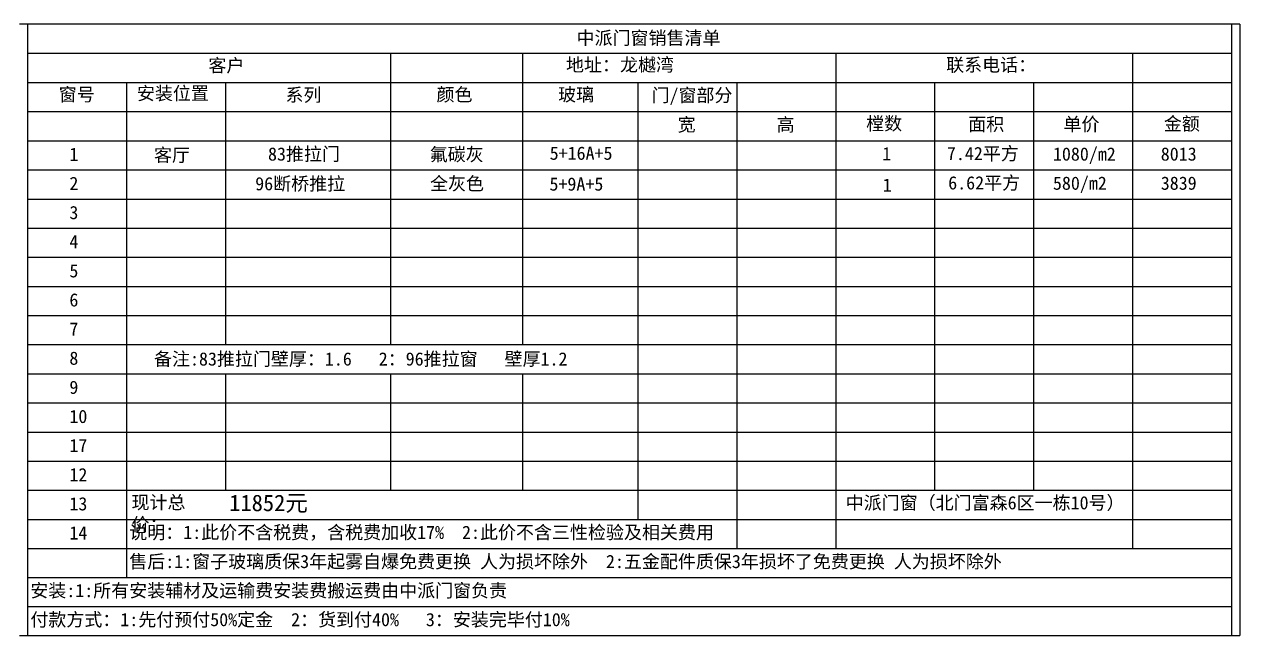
# Model space of a CAD drawing. Header units: inches. Extents: x -138455 to 599497, y -747149 to 13167.
# Drawn here: x 118131 to 125501, y -4325 to -621 of the extents above; entities that cross this region are included whole.
import ezdxf

# ---------------------------------------------------------------- set-up
doc = ezdxf.new("R2010")
doc.units = ezdxf.units.IN
doc.header["$MEASUREMENT"] = 0
doc.layers.add('0 @ 1', color=7, linetype='Continuous')
doc.styles.add('Annotative', font='arialbd.ttf')

msp = doc.modelspace()

# ---------------------------------------------------------------- linework, layer by layer
for p, q in [((125501.5, -620.9), (118101.5, -620.9)), ((118151.5, -620.9), (118151.5, -4324.9)), ((125451.5, -620.9), (125451.5, -4324.9)), ((125501.5, -620.9), (125501.5, -4324.9)), ((125451.5, -796.9), (118151.5, -796.9)), ((120351.5, -796.9), (120351.5, -2561.6)), ((121151.5, -796.9), (121151.5, -2561.6)), ((123051.5, -796.9), (123051.5, -3796.9)), ((124851.5, -796.9), (124851.5, -2561.6)), ((118151.5, -973.4), (125451.5, -973.4)), ((118751.5, -973.4), (118751.5, -2561.6)), ((119351.5, -973.4), (119351.5, -2561.6)), ((121851.5, -973.4), (121851.5, -3091.1)), ((122451.5, -973.4), (122451.5, -3796.9)), ((123651.5, -973.4), (123651.5, -3444)), ((124251.5, -973.4), (124251.5, -2561.6)), ((118151.5, -1149.9), (125451.5, -1149.9)), ((118151.5, -1326.4), (125451.5, -1326.4)), ((118151.5, -1502.8), (125451.5, -1502.8)), ((118151.5, -1679.3), (125451.5, -1679.3)), ((118151.5, -1855.8), (125451.5, -1855.8)), ((118151.5, -2032.2), (125451.5, -2032.2)), ((118151.5, -2208.7), (125451.5, -2208.7)), ((118151.5, -2385.2), (125451.5, -2385.2)), ((118151.5, -2561.6), (125451.5, -2561.6)), ((118751.5, -2561.6), (118751.5, -3267.5)), ((124251.5, -2561.6), (124251.5, -3444)), ((124851.5, -2561.6), (124851.5, -3796.9)), ((118151.5, -2738.1), (125451.5, -2738.1)), ((119351.5, -2738.1), (119351.5, -3091.1)), ((120351.5, -2738.1), (120351.5, -3091.1)), ((121151.5, -2738.1), (121151.5, -3091.1)), ((118151.5, -2914.6), (125451.5, -2914.6)), ((118151.5, -3091.1), (125451.5, -3091.1)), ((119351.5, -3091.1), (119351.5, -3444)), ((120351.5, -3091.1), (120351.5, -3444)), ((121151.5, -3091.1), (121151.5, -3444)), ((121851.5, -3091.1), (121851.5, -3620.5)), ((118151.5, -3267.5), (125451.5, -3267.5)), ((118751.5, -3267.5), (118751.5, -3972.9)), ((118151.5, -3444), (125451.5, -3444)), ((118151.5, -3620.5), (125451.5, -3620.5)), ((118151.5, -3796.9), (125451.5, -3796.9)), ((118151.5, -3972.9), (125451.5, -3972.9)), ((118151.5, -4148.9), (125451.5, -4148.9)), ((118101.5, -4324.9), (125501.5, -4324.9))]:
    msp.add_line(p, q)

# ---------------------------------------------------------------- texts
at = {"layer": '0 @ 1', "attachment_point": 1, "style": 'Annotative'}
for s, width, insert, char_height in [('{\\fSimSun|b1|i0|c134|p2;中派门窗销售清单}', 1381.442, (121480.2, -663.5), 80), ('{\\fSimSun|b1|i0|c134|p2;客户}', 485.592, (119247.7, -830.2), 80), ('{\\fSimSun|b1|i0|c134|p2;地址：龙樾湾 }', 1381.442, (121416, -826), 80), ('{\\fSimSun|b1|i0|c134|p2;联系电话：}', 603.897, (123721.6, -826.3), 80), ('{\\fSimSun|b1|i0|c134|p2;窗号}', 485.592, (118340.2, -1006), 80), ('{\\fSimSun|b1|i0|c134|p2;安装位置}', 485.592, (118814.1, -998.9), 80), ('{\\fSimSun|b1|i0|c134|p2;系列}', 485.592, (119715, -1008.2), 80), ('{\\fSimSun|b1|i0|c134|p2;颜色}', 485.592, (120630.9, -1006.2), 80), ('{\\fSimSun|b1|i0|c134|p2;玻璃}', 485.592, (121368.3, -1006.2), 80), ('{\\fSimSun|b1|i0|c134|p2;门/窗部分}', 603.897, (121934.7, -1010.2), 80), ('{\\fSimSun|b1|i0|c134|p2;宽}', 603.897, (122093.1, -1188.9), 80), ('{\\fSimSun|b1|i0|c134|p2;高}', 603.897, (122693.1, -1188.9), 80), ('{\\fSimSun|b1|i0|c134|p2;樘数}', 603.897, (123236.4, -1181.9), 80), ('{\\fSimSun|b1|i0|c134|p2;面积}', 603.897, (123854.9, -1185.8), 80), ('{\\fSimSun|b1|i0|c134|p2;单价}', 603.897, (124432.7, -1185.8), 80), ('{\\fSimSun|b1|i0|c134|p2;金额}', 603.897, (125041.3, -1183), 80), ('{\\fSimSun|b1|i0|c134|p2;1}', 485.592, (118404.6, -1368.3), 80), ('{\\fSimSun|b1|i0|c134|p2;客厅}', 921.091, (118917.7, -1373), 80), ('{\\fSimSun|b1|i0|c134|p2;83推拉门}', 921.091, (119609, -1366.7), 80), ('{\\fSimSun|b1|i0|c134|p2;氟碳灰}', 840.838, (120589.3, -1368.7), 80), ('{\\fSimSun|b1|i0|c134|p2;5+16A+5}', 753.781, (121317.2, -1361.6), 80), ('{\\fSimSun|b1|i0|c134|p2;1}', 753.781, (123333.9, -1364.8), 80), ('{\\fSimSun|b1|i0|c134|p2;7.42平方}', 753.781, (123726.1, -1363.5), 80), ('{\\fSimSun|b1|i0|c134|p2;1080/m2}', 753.781, (124369, -1366.8), 80), ('{\\fSimSun|b1|i0|c134|p2;8013}', 753.781, (125022.9, -1366.8), 80), ('{\\fSimSun|b1|i0|c134|p2;2}', 485.592, (118404.6, -1544.8), 80), ('{\\fSimSun|b1|i0|c134|p2;96断桥推拉}', 753.781, (119531.5, -1546.6), 80), ('{\\fSimSun|b1|i0|c134|p2;全灰色}', 840.838, (120591.4, -1545.4), 80), ('{\\fSimSun|b1|i0|c134|p2;6.62平方}', 635.109, (123733.9, -1541.3), 80), ('{\\fSimSun|b1|i0|c134|p2;580/m2}', 753.781, (124369, -1543.3), 80), ('{\\fSimSun|b1|i0|c134|p2;3839}', 753.781, (125022.9, -1543.3), 80), ('{\\fSimSun|b1|i0|c134|p2;5+9A+5}', 753.781, (121315.9, -1548.6), 80), ('{\\fSimSun|b1|i0|c134|p2;1}', 753.781, (123337.1, -1554.9), 80), ('{\\fSimSun|b1|i0|c134|p2;3}', 485.592, (118404.6, -1721.2), 80), ('{\\fSimSun|b1|i0|c134|p2;4}', 485.592, (118404.6, -1897.7), 80), ('{\\fSimSun|b1|i0|c134|p2;5}', 485.592, (118404.6, -2074.2), 80), ('{\\fSimSun|b1|i0|c134|p2;6}', 485.592, (118404.6, -2250.6), 80), ('{\\fSimSun|b1|i0|c134|p2;7}', 485.592, (118404.6, -2427.1), 80), ('{\\fSimSun|b1|i0|c134|p2;8}', 485.592, (118404.6, -2603.6), 80), ('{\\fSimSun|b1|i0|c134|p2;备注:83推拉门壁厚：1.6   2：96推拉窗   壁厚1.2}', 2751.335, (118917.7, -2608.3), 80), ('{\\fSimSun|b1|i0|c134|p2;9}', 485.592, (118404.6, -2780), 80), ('{\\fSimSun|b1|i0|c134|p2;10}', 485.592, (118404.6, -2956.5), 80), ('{\\fSimSun|b1|i0|c134|p2;17}', 485.592, (118404.6, -3133), 80), ('{\\fSimSun|b1|i0|c134|p2;12}', 485.592, (118404.6, -3309.5), 80), ('{\\fSimSun|b1|i0|c134|p2;13}', 485.592, (118404.6, -3485.9), 80), ('{\\fSimSun|b1|i0|c134|p2;现计总价：}', 485.592, (118781.2, -3477.1), 80), ('{\\fSimSun|b1|i0|c134|p2;11852元 }', 2644.65, (119373.9, -3470.5), 100), ('{\\fSimSun|b1|i0|c134|p2;中派门窗（北门富森6区一栋10号）}', 1756.126, (123112.3, -3479.6), 80), ('{\\fSimSun|b1|i0|c134|p2;14}', 485.592, (118404.6, -3662.4), 80), ('{\\fSimSun|b1|i0|c134|p2;说明：1:此价不含税费，含税费加收17%  2:此价不含三性检验及相关费用}', 3920.385, (118767.8, -3658.9), 80), ('{\\fSimSun|b1|i0|c134|p2;售后:1:窗子玻璃质保3年起雾自爆免费更换 人为损坏除外  2:五金配件质保3年损坏了免费更换 人为损坏除外}', 6510.182, (118767.8, -3835.4), 80), ('{\\fSimSun|b1|i0|c134|p2;安装:1:所有安装辅材及运输费安装费搬运费由中派门窗负责}', 6510.182, (118167.8, -4011.4), 80), ('{\\fSimSun|b1|i0|c134|p2;付款方式：1:先付预付50%定金  2：货到付40%   3：安装完毕付10%}', 6510.182, (118167.8, -4187.4), 80)]:
    msp.add_mtext_dynamic_manual_height_columns(s, width=width, gutter_width=903.5, heights=[0], dxfattribs=dict(at, insert=insert, char_height=char_height))

doc.saveas('drawing.dxf')
